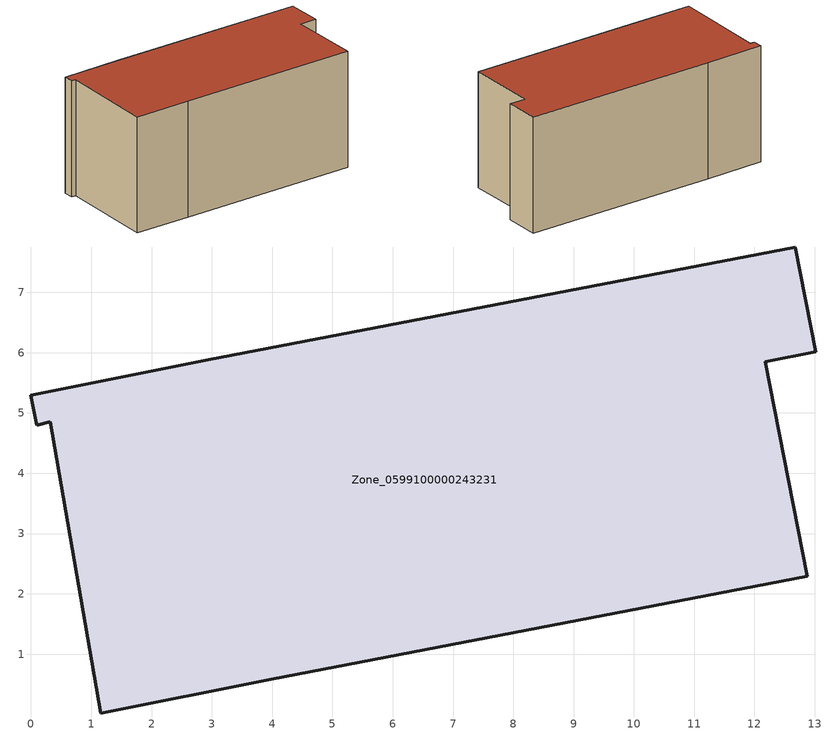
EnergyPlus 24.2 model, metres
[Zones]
Zone_0599100000243231
 floor ground (C_G): 1.16,0.02 0.32,4.86 0.1,4.79 0,5.3 2.94,5.88 12.67,7.75 13.01,6.01 12.18,5.85 12.87,2.29 3.98,0.58 z0
 wall outside (C_F): 3.98,0.58 12.87,2.29 12.18,5.85 13.01,6.01 12.67,7.75 2.94,5.88 0,5.3 0.1,4.79 0.32,4.86 1.16,0.02 3.98,0.58 z0:5.87
 roof outside (C_R): 0.32,4.86 1.16,0.02 3.98,0.58 12.87,2.29 12.18,5.85 13.01,6.01 12.67,7.75 2.94,5.88 0,5.3 0.1,4.79 z5.87
[BUILDING]
Pand.0599100000243231: North Axis=0; Terrain=City; Loads Convergence Tolerance Value=0.04; Temperature Convergence Tolerance Value=0.4; Solar Distribution=FullExterior; Maximum Number of Warmup Days=25; Minimum Number of Warmup Days=1
[Site:Location]
Rotterdam.The.Hague.AP_ZH_NLD Design_Conditions: Latitude=51.96; Longitude=4.45; Time Zone=1; Elevation=-4.5
[SITE:GROUNDTEMPERATURE:BUILDINGSURFACE]
18, 18, 18, 18, 18, 18, 18, 18, 18, 18, 18, 18
[MATERIAL] Thermal Absorptance=0.9; Solar Absorptance=0.7; Visible Absorptance=0.7
Name | Roughness | Thickness | Conductivity | Density | Specific Heat
G.TI.1975-1991 | MediumSmooth | 0.15 | 0.288461 | 540 | 1210
F.TI.1975-1991 | Rough | 0.3 | 0.230769 | 1920 | 840
R.TI.1975-1991 | MediumRough | 0.2 | 0.153846 | 1500 | 1000
[CONSTRUCTION]
C_G: G.TI.1975-1991
C_F: F.TI.1975-1991
C_R: R.TI.1975-1991
[ZONE]
Zone_0599100000243231: Type=1; Multiplier=1; Ceiling Height=Autocalculate; Volume=Autocalculate; Floor Area=autocalculate; Part of Total Floor Area=Yes
[ZONEINFILTRATION:DESIGNFLOWRATE]
Infil_Zone_0599100000243231: Zone or ZoneList or Space or SpaceList=Zone_0599100000243231; Schedule=AlwaysOn; Design Flow Rate Calculation Method=Flow/Area; Flow Rate per Floor Area=0.003; Constant Term Coefficient=1; Temperature Term Coefficient=0; Velocity Term Coefficient=0; Velocity Squared Term Coefficient=0
[HVACTEMPLATE:ZONE:IDEALLOADSAIRSYSTEM]
Zone_0599100000243231: Maximum Heating Supply Air Temperature=50; Minimum Cooling Supply Air Temperature=13; Maximum Heating Supply Air Humidity Ratio=0.0156; Minimum Cooling Supply Air Humidity Ratio=0.0077; Heating Limit=NoLimit; Cooling Limit=NoLimit; Dehumidification Control Type=ConstantSensibleHeatRatio; Cooling Sensible Heat Ratio=0.7; Dehumidification Setpoint=60; Humidification Control Type=None; Humidification Setpoint=30; Outdoor Air Method=None; Outdoor Air Flow Rate per Person=0.00944; Outdoor Air Flow Rate per Zone Floor Area=0; Outdoor Air Flow Rate per Zone=0; Demand Controlled Ventilation Type=None; Outdoor Air Economizer Type=NoEconomizer; Heat Recovery Type=None; Sensible Heat Recovery Effectiveness=0.7; Latent Heat Recovery Effectiveness=0.65
[ZONECONTROL:THERMOSTAT]
ThermostatControl_Zone_0599100000243231: Zone or ZoneList=Zone_0599100000243231; Control Type Schedule=DualSetpointControlType; Control 1=Thermostat_Zone_0599100000243231; Temperature Difference Between Cutout And Setpoint=0
[THERMOSTATSETPOINT:DUALSETPOINT]
Thermostat_Zone_0599100000243231: Heating Setpoint Temperature Schedule=HeatingSetpoint_Zone_0599100000243231; Cooling Setpoint Temperature Schedule=CoolingSetpoint_Zone_0599100000243231
[SCHEDULE:COMPACT]
HeatingSetpoint_Zone_0599100000243231: Through: 12/31, For: AllDays, Until: 24:00, 21
CoolingSetpoint_Zone_0599100000243231: Through: 12/31, For: AllDays, Until: 24:00, 24
DualSetpointControlType: Through: 12/31, For: AllDays, Until: 24:00, 4
AlwaysOn: Through: 12/31, For: AllDays, Until: 24:00, 1
